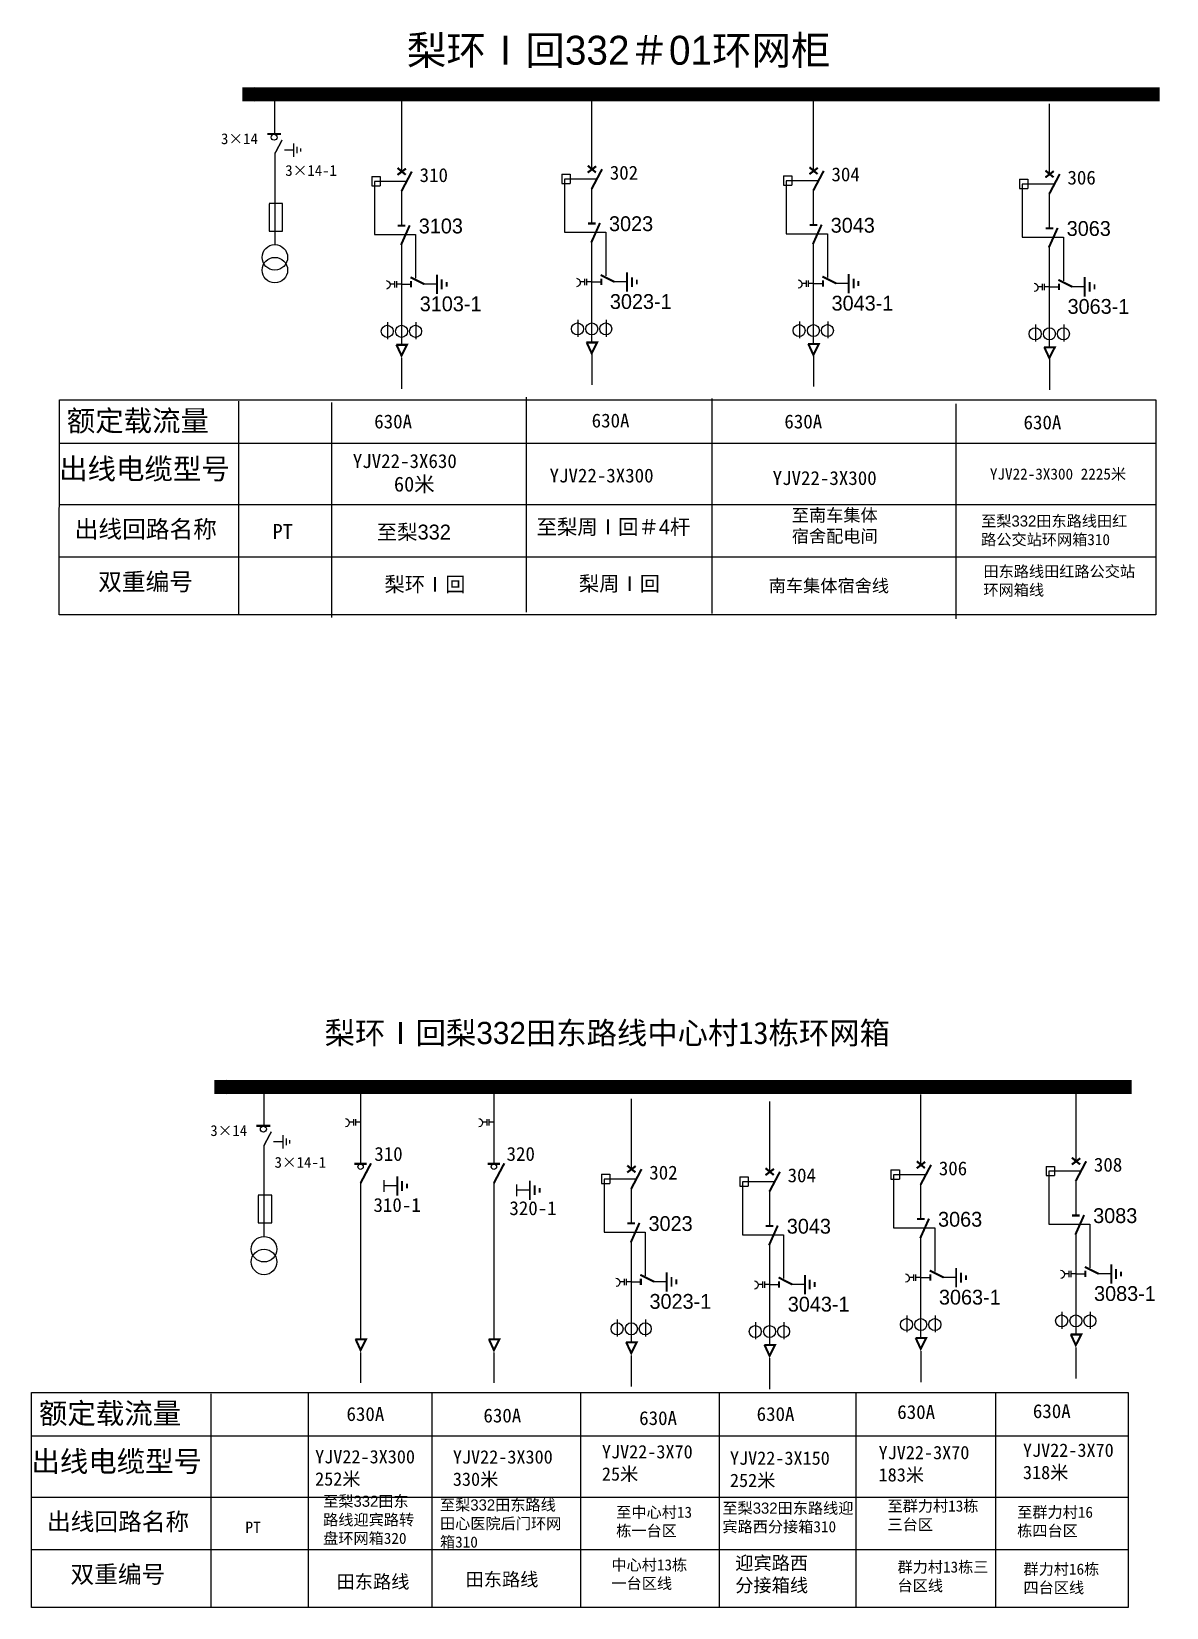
# Model space of a CAD drawing. Extents: x 149 to 870, y -471 to -13.
# Drawn here: x 338.4 to 491.5, y -236.3 to -23.7 of the extents above; entities that cross this region are included whole.
import ezdxf

# ---------------------------------------------------------------- set-up
doc = ezdxf.new("R2010")
doc.units = 0
doc.header["$LTSCALE"] = 0.774411
doc.linetypes.add('ACAD_ISO02W100', pattern=[15, 12, -3])
doc.linetypes.add('CENTER', pattern=[50.8, 31.75, -6.35, 6.35, -6.35])
doc.layers.get('0').update_dxf_attribs({"linetype": 'CONTINUOUS'})
doc.layers.add('2', color=7, linetype='CONTINUOUS')
doc.styles.add('hztxt_txtstyle_0.00_0_0', font='', dxfattribs={"bigfont": 'hztxt.shx'})
doc.styles.add('hztxt_txtstyle_1.70_0_0', font='', dxfattribs={"height": 1.699413, "bigfont": 'hztxt.shx'})
doc.styles.add('hztxt_txtstyle_1.88_0_0', font='simkai.ttf', dxfattribs={"height": 1.875})
doc.styles.add('hztxt_txtstyle_2.00_0_0', font='', dxfattribs={"height": 2, "bigfont": 'hztxt.shx'})
doc.styles.add('hztxt_txtstyle_2.34_0_0', font='simkai.ttf', dxfattribs={"height": 2.34375})
doc.styles.add('hztxt_txtstyle_2.70_0_0', font='simkai.ttf', dxfattribs={"height": 2.7})
doc.styles.add('hztxt_txtstyle_2.81_0_0', font='simkai.ttf', dxfattribs={"height": 2.8125})
doc.styles.get('hztxt_txtstyle_0.00_0_0').set_extended_font_data('hztxt')
doc.styles.get('hztxt_txtstyle_1.70_0_0').set_extended_font_data('hztxt')
doc.styles.get('hztxt_txtstyle_2.00_0_0').set_extended_font_data('hztxt')

# ---------------------------------------------------------------- blocks, each defined once
blk = doc.blocks.new('JD')
for points in [[(-2, 0.2), (-2, -0.2), (2, 0.2), (2, -0.2)], [(1, -1.2), (1, -0.8), (-1, -1.2), (-1, -0.8)], [(-0.5, -1.8), (-0.5, -2.2), (0.5, -1.8), (0.5, -2.2)]]:
    blk.add_trace(points)

msp = doc.modelspace()

# ---------------------------------------------------------------- linework, layer by layer
at = {"color": 0}
for p, q in [((371.22, -33.18), (371.22, -37.51)), ((388.32, -33.17), (388.32, -42.67)), ((413.97, -32.86), (413.97, -42.36)), ((443.87, -33.07), (443.87, -42.57)), ((475.7, -33.51), (475.7, -43.01)), ((371.24, -40.19), (371.24, -52.46)), ((372.53, -39.7), (373.77, -39.7)), ((384.32, -43.32), (385.44, -43.32)), ((384.32, -43.32), (384.32, -44.57)), ((384.32, -44.57), (385.44, -44.57)), ((385.44, -43.32), (385.44, -44.57)), ((409.97, -43.01), (411.1, -43.01)), ((409.97, -43.01), (409.97, -44.26)), ((409.97, -44.26), (411.1, -44.26)), ((411.1, -43.01), (411.1, -44.26)), ((439.87, -43.23), (440.99, -43.23)), ((439.87, -43.23), (439.87, -44.47)), ((439.87, -44.47), (440.99, -44.47)), ((440.99, -43.23), (440.99, -44.47)), ((471.7, -43.67), (472.83, -43.67)), ((471.7, -43.67), (471.7, -44.92)), ((472.83, -43.67), (472.83, -44.92)), ((388.32, -45.23), (388.32, -49.88)), ((413.97, -44.92), (413.97, -49.56)), ((443.87, -45.13), (443.87, -49.78)), ((471.7, -44.92), (472.83, -44.92)), ((475.7, -45.57), (475.7, -50.22)), ((388.32, -52.2), (388.32, -65.92)), ((413.97, -51.89), (413.97, -65.61)), ((443.87, -52.1), (443.87, -65.83)), ((475.7, -52.55), (475.7, -66.27)), ((388.32, -57.84), (389.62, -57.84)), ((391.31, -57.8), (393.08, -57.8)), ((413.97, -57.52), (415.27, -57.52)), ((416.97, -57.49), (418.73, -57.49)), ((443.87, -57.74), (445.17, -57.74)), ((446.86, -57.7), (448.63, -57.7)), ((475.7, -58.18), (477, -58.18)), ((478.69, -58.14), (480.46, -58.14)), ((386.45, -62.94), (386.45, -65.23)), ((390.27, -62.94), (390.27, -65.23)), ((412.11, -62.63), (412.11, -64.92)), ((415.92, -62.63), (415.92, -64.92)), ((442.01, -62.85), (442.01, -65.13)), ((445.82, -62.85), (445.82, -65.13)), ((473.84, -63.29), (473.84, -65.57)), ((477.65, -63.29), (477.65, -65.57)), ((342.17, -102.44), (342.18, -73.44)), ((342.18, -73.44), (490.07, -73.44)), ((366.34, -73.63), (366.34, -102.43)), ((378.91, -73.8), (378.91, -102.79)), ((405.14, -73.08), (405.14, -102.06)), ((430.19, -73.26), (430.19, -102.25)), ((463.09, -73.98), (463.09, -102.99)), ((490.07, -73.44), (490.07, -102.44)), ((342.24, -79.29), (490.07, -79.29)), ((342.24, -87.54), (490.07, -87.54)), ((342.24, -94.62), (490.07, -94.62)), ((490.07, -102.43), (342.17, -102.43)), ((369.76, -166.98), (369.76, -171.31)), ((382.81, -167.04), (382.81, -176.46)), ((400.79, -167.04), (400.79, -176.46)), ((419.31, -167.74), (419.31, -177.24)), ((458.35, -167.16), (458.35, -176.67)), ((479.27, -166.67), (479.27, -176.18)), ((437.96, -168.1), (437.96, -177.6)), ((369.78, -173.98), (369.78, -186.26)), ((371.08, -173.5), (372.32, -173.5)), ((415.31, -177.89), (416.43, -177.89)), ((415.31, -177.89), (415.31, -179.14)), ((416.43, -177.89), (416.43, -179.14)), ((433.96, -178.26), (435.08, -178.26)), ((433.96, -178.26), (433.96, -179.5)), ((435.08, -178.26), (435.08, -179.5)), ((454.35, -177.32), (455.48, -177.32)), ((454.35, -177.32), (454.35, -178.57)), ((454.35, -178.57), (455.48, -178.57)), ((455.48, -177.32), (455.48, -178.57)), ((475.27, -176.83), (476.4, -176.83)), ((475.27, -176.83), (475.27, -178.08)), ((475.27, -178.08), (476.4, -178.08)), ((476.4, -176.83), (476.4, -178.08)), ((382.81, -179.02), (382.81, -200.21)), ((385.96, -179.43), (387.73, -179.43)), ((400.79, -179.02), (400.79, -200.21)), ((403.84, -180.01), (405.61, -180.01)), ((415.31, -179.14), (416.43, -179.14)), ((419.31, -179.8), (419.31, -184.44)), ((433.96, -179.5), (435.08, -179.5)), ((437.96, -180.16), (437.96, -184.81)), ((458.35, -179.22), (458.35, -183.87)), ((479.27, -178.73), (479.27, -183.38)), ((419.31, -186.77), (419.31, -200.49)), ((458.35, -186.2), (458.35, -199.92)), ((479.27, -185.71), (479.27, -199.43)), ((437.96, -187.13), (437.96, -200.86)), ((482.27, -191.3), (484.03, -191.3)), ((419.31, -192.4), (420.61, -192.4)), ((422.3, -192.37), (424.07, -192.37)), ((437.96, -192.77), (439.26, -192.77)), ((440.95, -192.73), (442.72, -192.73)), ((458.35, -191.83), (459.65, -191.83)), ((461.34, -191.8), (463.11, -191.8)), ((479.27, -191.34), (480.57, -191.34)), ((417.44, -197.51), (417.44, -199.8)), ((421.25, -197.51), (421.25, -199.8)), ((456.49, -196.94), (456.49, -199.22)), ((460.3, -196.94), (460.3, -199.22)), ((477.41, -196.45), (477.41, -198.73)), ((481.22, -196.45), (481.22, -198.73)), ((436.09, -197.87), (436.09, -200.16)), ((439.91, -197.87), (439.91, -200.16)), ((338.43, -236.34), (338.44, -207.34)), ((338.44, -207.34), (486.33, -207.34)), ((362.6, -207.52), (362.6, -236.32)), ((392.43, -207.34), (392.43, -236.32)), ((412.48, -207.34), (412.48, -236.32)), ((431.17, -207.34), (431.17, -236.32)), ((449.6, -207.34), (449.6, -236.32)), ((468.44, -207.34), (468.44, -236.34)), ((486.33, -207.34), (486.33, -236.34)), ((338.5, -213.19), (486.33, -213.19)), ((338.5, -221.44), (486.33, -221.44)), ((338.5, -228.52), (486.33, -228.52)), ((486.33, -236.32), (338.43, -236.32))]:
    msp.add_line(p, q, dxfattribs=at)
at = {"color": 0, "linetype": 'ACAD_ISO02W100'}
for p, q in [((388.88, -43.98), (384.68, -43.98)), ((384.68, -43.98), (384.68, -51.13)), ((414.54, -43.66), (410.33, -43.66)), ((410.33, -43.66), (410.33, -50.82)), ((444.43, -43.88), (440.23, -43.88)), ((440.23, -43.88), (440.23, -51.03)), ((476.26, -44.32), (472.06, -44.32)), ((472.06, -44.32), (472.06, -51.47)), ((410.33, -50.82), (415.88, -50.82)), ((415.88, -50.82), (415.88, -56.72)), ((384.68, -51.13), (390.22, -51.13)), ((390.22, -51.13), (390.22, -57.03)), ((440.23, -51.03), (445.78, -51.03)), ((445.78, -51.03), (445.78, -56.93)), ((472.06, -51.47), (477.61, -51.47)), ((477.61, -51.47), (477.61, -57.37)), ((419.87, -178.54), (415.66, -178.54)), ((415.66, -178.54), (415.66, -185.7)), ((458.91, -177.97), (454.71, -177.97)), ((454.71, -177.97), (454.71, -185.12)), ((479.84, -177.48), (475.63, -177.48)), ((475.63, -177.48), (475.63, -184.63)), ((438.52, -178.91), (434.32, -178.91)), ((434.32, -178.91), (434.32, -186.06)), ((475.63, -184.63), (481.18, -184.63)), ((481.18, -184.63), (481.18, -190.54)), ((415.66, -185.7), (421.21, -185.7)), ((421.21, -185.7), (421.21, -191.6)), ((434.32, -186.06), (439.86, -186.06)), ((439.86, -186.06), (439.86, -191.96)), ((454.71, -185.12), (460.26, -185.12)), ((460.26, -185.12), (460.26, -191.03))]:
    msp.add_line(p, q, dxfattribs=at)
at = {"color": 0, "linetype": 'CENTER'}
for p, q in [((388.33, -67.77), (388.33, -71.94)), ((414.01, -67.24), (414.01, -71.42)), ((443.91, -67.46), (443.91, -71.63)), ((475.74, -67.9), (475.74, -72.08)), ((382.82, -201.93), (382.82, -206.05)), ((400.8, -201.93), (400.8, -206.05)), ((458.36, -201.76), (458.36, -205.94)), ((479.28, -201.27), (479.28, -205.45)), ((419.32, -202.33), (419.32, -206.51)), ((437.97, -202.7), (437.97, -206.87))]:
    msp.add_line(p, q, dxfattribs=at)
at = {"color": 0, "linetype": 'Continuous'}
msp.add_line((375.72, -207.32), (375.72, -236.32), dxfattribs=at)
at = {"color": 0}
for points, const_width in [([(366.84, -32.21), (490.57, -32.21)], 1.88), ([(370.23, -37.57), (372.07, -37.57)], 0.313), ([(371.24, -40.24), (372.23, -38.37)], 0.197), ([(387.78, -43.09), (388.93, -42.24)], 0.281), ([(387.79, -42.15), (388.9, -43.07)], 0.281), ([(388.32, -45.3), (389.72, -42.64)], 0.281), ([(413.44, -42.78), (414.58, -41.92)], 0.281), ([(413.45, -41.84), (414.55, -42.76)], 0.281), ([(413.97, -44.99), (415.38, -42.32)], 0.281), ([(443.34, -42.99), (444.48, -42.14)], 0.281), ([(443.35, -42.06), (444.45, -42.97)], 0.281), ([(443.87, -45.2), (445.28, -42.54)], 0.281), ([(475.17, -43.43), (476.31, -42.58)], 0.281), ([(475.18, -42.5), (476.28, -43.41)], 0.281), ([(475.7, -45.65), (477.11, -42.98)], 0.281), ([(387.81, -49.95), (388.86, -49.95)], 0.281), ([(388.26, -52.55), (389.44, -49.89)], 0.281), ([(413.47, -49.64), (414.51, -49.64)], 0.281), ([(413.92, -52.23), (415.1, -49.58)], 0.281), ([(443.37, -49.85), (444.41, -49.85)], 0.281), ([(443.81, -52.45), (445, -49.8)], 0.281), ([(475.2, -50.29), (476.24, -50.29)], 0.281), ([(475.64, -52.89), (476.83, -50.24)], 0.281), ([(389.54, -56.9), (391.42, -57.84)], 0.281), ([(389.62, -57.4), (389.62, -58.27)], 0.281), ([(415.2, -56.59), (417.07, -57.52)], 0.281), ([(415.27, -57.09), (415.27, -57.96)], 0.281), ([(445.1, -56.8), (446.97, -57.74)], 0.281), ([(445.17, -57.31), (445.17, -58.17)], 0.281), ([(476.93, -57.24), (478.8, -58.18)], 0.281), ([(477, -57.75), (477, -58.61)], 0.281), ([(387.63, -66.01), (389.06, -66.01), (388.33, -67.46), (387.64, -65.98)], 0.281), ([(413.28, -65.7), (414.71, -65.7), (413.98, -67.15), (413.3, -65.67)], 0.281), ([(443.18, -65.91), (444.61, -65.91), (443.88, -67.36), (443.2, -65.88)], 0.281), ([(475.01, -66.35), (476.44, -66.35), (475.71, -67.8), (475.03, -66.33)], 0.281), ([(363.09, -166.11), (486.83, -166.11)], 1.88), ([(368.77, -171.37), (370.62, -171.37)], 0.313), ([(369.78, -174.03), (370.77, -172.16)], 0.197), ([(381.98, -176.49), (383.64, -176.49)], 0.281), ([(382.81, -179.09), (384.22, -176.42)], 0.281), ([(399.96, -176.49), (401.62, -176.49)], 0.281), ([(400.79, -179.09), (402.2, -176.42)], 0.281), ([(457.82, -177.09), (458.96, -176.23)], 0.281), ([(457.83, -176.15), (458.93, -177.07)], 0.281), ([(478.74, -176.59), (479.88, -175.74)], 0.281), ([(478.75, -175.66), (479.85, -176.57)], 0.281), ([(479.27, -178.81), (480.68, -176.14)], 0.281), ([(418.77, -177.66), (419.92, -176.8)], 0.281), ([(418.78, -176.72), (419.88, -177.64)], 0.281), ([(419.31, -179.87), (420.71, -177.2)], 0.281), ([(437.42, -178.02), (438.57, -177.17)], 0.281), ([(437.43, -177.08), (438.54, -178)], 0.281), ([(437.96, -180.23), (439.37, -177.57)], 0.281), ([(458.35, -179.3), (459.76, -176.63)], 0.281), ([(418.8, -184.52), (419.84, -184.52)], 0.281), ([(419.25, -187.11), (420.43, -184.46)], 0.281), ([(437.46, -184.88), (438.5, -184.88)], 0.281), ([(437.9, -187.48), (439.08, -184.82)], 0.281), ([(457.85, -183.95), (458.89, -183.95)], 0.281), ([(458.29, -186.54), (459.48, -183.89)], 0.281), ([(478.77, -183.46), (479.81, -183.46)], 0.281), ([(479.22, -186.05), (480.4, -183.4)], 0.281), ([(420.53, -191.47), (422.41, -192.4)], 0.281), ([(459.58, -190.89), (461.45, -191.83)], 0.281), ([(459.65, -191.4), (459.65, -192.26)], 0.281), ([(480.5, -190.4), (482.37, -191.34)], 0.281), ([(480.57, -190.91), (480.57, -191.77)], 0.281), ([(420.61, -191.97), (420.61, -192.84)], 0.281), ([(439.19, -191.83), (441.06, -192.77)], 0.281), ([(439.26, -192.34), (439.26, -193.2)], 0.281), ([(457.66, -200), (459.09, -200), (458.36, -201.45), (457.68, -199.98)], 0.281), ([(478.58, -199.51), (480.01, -199.51), (479.28, -200.96), (478.6, -199.49)], 0.281), ([(382.12, -200.17), (383.55, -200.17), (382.82, -201.63), (382.14, -200.15)], 0.281), ([(400.1, -200.17), (401.53, -200.17), (400.8, -201.63), (400.12, -200.15)], 0.281), ([(418.62, -200.58), (420.05, -200.58), (419.32, -202.03), (418.63, -200.55)], 0.281), ([(437.27, -200.94), (438.7, -200.94), (437.97, -202.39), (437.29, -200.91)], 0.281)]:
    msp.add_lwpolyline(points, dxfattribs=dict(at, const_width=const_width))
for points in [[(370.46, -46.99), (370.46, -50.67), (372.28, -50.67), (372.28, -46.94), (370.46, -46.94)], [(413.03, -57.11), (413.03, -57.97)], [(413.29, -57.11), (413.29, -57.97)], [(442.92, -57.33), (442.92, -58.19)], [(443.19, -57.33), (443.19, -58.19)], [(387.37, -57.82), (386.78, -57.82)], [(387.37, -57.43), (387.37, -58.28)], [(387.64, -57.43), (387.64, -58.28)], [(388.32, -57.82), (387.64, -57.82)], [(413.03, -57.51), (412.43, -57.51)], [(413.97, -57.51), (413.29, -57.51)], [(442.92, -57.72), (442.33, -57.72)], [(443.87, -57.72), (443.19, -57.72)], [(474.76, -58.17), (474.16, -58.17)], [(474.76, -57.77), (474.76, -58.63)], [(475.02, -57.77), (475.02, -58.63)], [(475.7, -58.17), (475.02, -58.17)], [(381.87, -170.86), (381.27, -170.86)], [(381.87, -170.46), (381.87, -171.32)], [(382.13, -170.46), (382.13, -171.32)], [(382.81, -170.86), (382.13, -170.86)], [(399.85, -170.86), (399.25, -170.86)], [(399.85, -170.46), (399.85, -171.32)], [(400.11, -170.46), (400.11, -171.32)], [(400.79, -170.86), (400.11, -170.86)], [(385.96, -178.68), (385.96, -180.29)], [(403.84, -179.26), (403.84, -180.87)], [(369, -180.78), (369, -184.47), (370.82, -184.47), (370.82, -180.74), (369, -180.74)], [(478.33, -191.33), (477.74, -191.33)], [(478.33, -190.93), (478.33, -191.79)], [(478.59, -190.93), (478.59, -191.79)], [(479.27, -191.33), (478.59, -191.33)], [(418.36, -192.39), (417.77, -192.39)], [(418.36, -192), (418.36, -192.85)], [(418.62, -192), (418.62, -192.85)], [(419.3, -192.39), (418.62, -192.39)], [(437.01, -192.75), (436.42, -192.75)], [(437.01, -192.36), (437.01, -193.21)], [(437.28, -192.36), (437.28, -193.21)], [(437.96, -192.75), (437.28, -192.75)], [(457.41, -191.82), (456.81, -191.82)], [(457.41, -191.42), (457.41, -192.28)], [(457.67, -191.42), (457.67, -192.28)], [(458.35, -191.82), (457.67, -191.82)]]:
    msp.add_lwpolyline(points, dxfattribs=at)
for points in [[(386.28, -57.34, -0.877934), (386.3, -58.48)], [(411.93, -57.03, -0.877934), (411.95, -58.17)], [(441.83, -57.24, -0.877934), (441.85, -58.38)], [(473.66, -57.68, -0.877934), (473.68, -58.82)], [(380.77, -170.38, -0.877934), (380.79, -171.52)], [(398.75, -170.38, -0.877934), (398.77, -171.52)], [(477.23, -190.84, -0.877934), (477.25, -191.98)], [(417.26, -191.91, -0.877934), (417.29, -193.05)], [(435.92, -192.27, -0.877934), (435.94, -193.41)], [(456.31, -191.33, -0.877934), (456.33, -192.47)]]:
    msp.add_lwpolyline(points, format="xyb", dxfattribs=at)
for centre, radius in [((368.47, -32.23), 0.933), ((371.15, -38.01), 0.401), ((386.41, -64.19), 0.812), ((388.34, -64.19), 0.812), ((390.23, -64.19), 0.812), ((412.07, -63.87), 0.812), ((413.99, -63.87), 0.812), ((415.88, -63.87), 0.812), ((441.96, -64.09), 0.812), ((443.89, -64.09), 0.812), ((445.78, -64.09), 0.812), ((473.8, -64.53), 0.812), ((475.72, -64.53), 0.812), ((477.61, -64.53), 0.812), ((364.73, -166.13), 0.933), ((369.7, -171.81), 0.401), ((382.81, -176.89), 0.36), ((400.79, -176.89), 0.36), ((456.45, -198.18), 0.812), ((458.37, -198.18), 0.812), ((460.26, -198.18), 0.812), ((477.37, -197.69), 0.812), ((479.29, -197.69), 0.812), ((481.18, -197.69), 0.812), ((417.4, -198.75), 0.812), ((419.33, -198.75), 0.812), ((421.21, -198.75), 0.812), ((436.05, -199.12), 0.812), ((437.98, -199.12), 0.812), ((439.87, -199.12), 0.812)]:
    msp.add_circle(centre, radius, dxfattribs=at)
at = {"layer": '2', "color": 0}
for centre in [(371.25, -54.21), (371.25, -55.93), (369.79, -188.01), (369.79, -189.73)]:
    msp.add_circle(centre, 1.72, dxfattribs=at)

# ---------------------------------------------------------------- block references
at = {"color": 0, "rotation": 90}
for p, xscale, yscale, zscale in [((373.79, -39.74), 0.4600705460528616, 0.4600705460528616, 0.4600705460529209), ((393.1, -57.85), 0.65625, 0.65625, 0.65625), ((418.76, -57.54), 0.65625, 0.65625, 0.65625), ((448.65, -57.75), 0.65625, 0.65625, 0.65625), ((480.49, -58.19), 0.65625, 0.65625, 0.65625), ((372.33, -173.53), 0.4600705460528616, 0.4600705460528616, 0.4600705460529209), ((387.75, -179.48), 0.65625, 0.65625, 0.65625), ((405.64, -180.06), 0.65625, 0.65625, 0.65625), ((424.09, -192.42), 0.65625, 0.65625, 0.65625), ((463.14, -191.85), 0.65625, 0.65625, 0.65625), ((484.06, -191.35), 0.65625, 0.65625, 0.65625), ((442.74, -192.78), 0.65625, 0.65625, 0.65625)]:
    msp.add_blockref('JD', p, dxfattribs=dict(at, xscale=xscale, yscale=yscale, zscale=zscale))

# ---------------------------------------------------------------- texts
at = {"color": 0, "linetype": 'Continuous', "style": 'hztxt_txtstyle_2.70_0_0'}
for s, p in [('3×14', (363.99, -38.94)), ('3×14-1', (372.66, -43.22)), ('3×14', (362.54, -172.74)), ('3×14-1', (371.21, -177.02))]:
    msp.add_text(s, height=1.461, dxfattribs=at).set_placement(p)
at = {"color": 0}
for s, height, style, p in [('310', 1.875, 'hztxt_txtstyle_1.88_0_0', (390.77, -44.05)), ('302', 1.875, 'hztxt_txtstyle_1.88_0_0', (416.42, -43.73)), ('304', 1.875, 'hztxt_txtstyle_1.88_0_0', (446.32, -43.95)), ('306', 1.875, 'hztxt_txtstyle_1.88_0_0', (478.15, -44.39)), ('3023', 2, 'hztxt_txtstyle_2.00_0_0', (416.32, -50.67)), ('3043', 2, 'hztxt_txtstyle_2.00_0_0', (446.22, -50.88)), ('3103', 2, 'hztxt_txtstyle_2.00_0_0', (390.66, -50.98)), ('3063', 2, 'hztxt_txtstyle_2.00_0_0', (478.05, -51.32)), ('3103-1', 2, 'hztxt_txtstyle_2.00_0_0', (390.79, -61.48)), ('3023-1', 2, 'hztxt_txtstyle_2.00_0_0', (416.44, -61.17)), ('3043-1', 2, 'hztxt_txtstyle_2.00_0_0', (446.34, -61.39)), ('3063-1', 2, 'hztxt_txtstyle_2.00_0_0', (478.17, -61.83)), ('额定载流量', 2.812, 'hztxt_txtstyle_2.81_0_0', (343.18, -77.66)), ('630A', 1.875, 'hztxt_txtstyle_1.88_0_0', (384.65, -77.29)), ('630A', 1.875, 'hztxt_txtstyle_1.88_0_0', (413.98, -77.16)), ('630A', 1.875, 'hztxt_txtstyle_1.88_0_0', (439.97, -77.29)), ('630A', 1.875, 'hztxt_txtstyle_1.88_0_0', (472.23, -77.41)), ('YJV22-3X630', 1.875, 'hztxt_txtstyle_1.88_0_0', (381.76, -82.63)), ('出线电缆型号', 2.812, 'hztxt_txtstyle_2.81_0_0', (342.15, -84.14)), ('YJV22-3X300', 1.875, 'hztxt_txtstyle_1.88_0_0', (408.3, -84.58)), ('YJV22-3X300', 1.875, 'hztxt_txtstyle_1.88_0_0', (438.39, -84.92)), ('出线回路名称', 2.344, 'hztxt_txtstyle_2.34_0_0', (344.25, -92.04)), ('双重编号', 2.344, 'hztxt_txtstyle_2.34_0_0', (347.42, -99.14)), ('310', 1.875, 'hztxt_txtstyle_1.88_0_0', (384.66, -176.09)), ('320', 1.875, 'hztxt_txtstyle_1.88_0_0', (402.5, -176.09)), ('306', 1.875, 'hztxt_txtstyle_1.88_0_0', (460.8, -178.04)), ('308', 1.875, 'hztxt_txtstyle_1.88_0_0', (481.72, -177.55)), ('302', 1.875, 'hztxt_txtstyle_1.88_0_0', (421.75, -178.61)), ('304', 1.875, 'hztxt_txtstyle_1.88_0_0', (440.41, -178.98)), ('310-1', 1.875, 'hztxt_txtstyle_1.88_0_0', (384.55, -182.98)), ('320-1', 1.875, 'hztxt_txtstyle_1.88_0_0', (402.88, -183.41)), ('3083', 2, 'hztxt_txtstyle_2.00_0_0', (481.62, -184.48)), ('3023', 2, 'hztxt_txtstyle_2.00_0_0', (421.65, -185.55)), ('3043', 2, 'hztxt_txtstyle_2.00_0_0', (440.3, -185.91)), ('3063', 2, 'hztxt_txtstyle_2.00_0_0', (460.7, -184.97)), ('3063-1', 2, 'hztxt_txtstyle_2.00_0_0', (460.82, -195.48)), ('3083-1', 2, 'hztxt_txtstyle_2.00_0_0', (481.74, -194.99)), ('3023-1', 2, 'hztxt_txtstyle_2.00_0_0', (421.78, -196.05)), ('3043-1', 2, 'hztxt_txtstyle_2.00_0_0', (440.43, -196.42)), ('额定载流量', 2.812, 'hztxt_txtstyle_2.81_0_0', (339.43, -211.56)), ('630A', 1.875, 'hztxt_txtstyle_1.88_0_0', (380.91, -211.18)), ('630A', 1.875, 'hztxt_txtstyle_1.88_0_0', (399.38, -211.38)), ('630A', 1.875, 'hztxt_txtstyle_1.88_0_0', (420.39, -211.73)), ('630A', 1.875, 'hztxt_txtstyle_1.88_0_0', (436.23, -211.18)), ('630A', 1.875, 'hztxt_txtstyle_1.88_0_0', (455.2, -210.91)), ('630A', 1.875, 'hztxt_txtstyle_1.88_0_0', (473.49, -210.79)), ('出线电缆型号', 2.812, 'hztxt_txtstyle_2.81_0_0', (338.41, -218.04)), ('出线回路名称', 2.344, 'hztxt_txtstyle_2.34_0_0', (340.51, -225.93)), ('双重编号', 2.344, 'hztxt_txtstyle_2.34_0_0', (343.68, -233.04))]:
    msp.add_text(s, height=height, dxfattribs=dict(at, style=style)).set_placement(p)
at = {"color": 0, "attachment_point": 1}
for s, insert, char_height, width, style in [('{\\fSimSun|b0|i0|c134|p2;YJV22-3X300 2225米}', (467.69, -82.69), 1.5, 21.0944, 'hztxt_txtstyle_0.00_0_0'), ('{\\fSimSun|b0|i0|c134|p2;至南车集体宿舍配电间}', (440.97, -88.14), 1.6994, 13.1999, 'hztxt_txtstyle_1.70_0_0'), ('{\\fSimSun|b0|i0|c134|p2;\\C256;至\\C7;梨\\f\uffbfﾬￌﾣﾤ_GB2312|b0|i0|c134|p49;332\\fSimSun|b0|i0|c134|p2;田东路线田红路公交站环网箱310}', (466.51, -89.03), 1.5, 21.0944, 'hztxt_txtstyle_0.00_0_0'), ('{\\fSimSun|b0|i0|c134|p2;田东路线田红路公交站环网箱线}', (466.82, -95.83), 1.5, 21.0944, 'hztxt_txtstyle_0.00_0_0'), ('{\\fSimSun|b0|i0|c134|p2;南车集体宿舍线}', (437.86, -97.66), 1.6994, 18.1087, 'hztxt_txtstyle_1.70_0_0'), ('{\\fSimSun|b0|i0|c134|p2;\\C256;梨环Ⅰ回\\C7;梨\\f\uffbfﾬￌﾣﾤ_GB2312|b0|i0|c134|p49;332\\fSimSun|b0|i0|c134|p2;田东路线中心村13栋环网箱}', (377.96, -157.34), 3, 102.7785, 'hztxt_txtstyle_0.00_0_0'), ('{\\fSimSun|b0|i0|c134|p2;YJV22-3X70\\P25米}', (415.36, -214.43), 1.8, 10.6857, 'hztxt_txtstyle_0.00_0_0'), ('{\\fSimSun|b0|i0|c134|p2;YJV22-3X70\\P183米}', (452.68, -214.54), 1.8, 10.6857, 'hztxt_txtstyle_0.00_0_0'), ('{\\fSimSun|b0|i0|c134|p2;YJV22-3X70\\P318米}', (472.15, -214.22), 1.8, 10.6857, 'hztxt_txtstyle_0.00_0_0'), ('{\\fSimSun|b0|i0|c134|p2;YJV22-3X300 252米}', (376.68, -215.1), 1.8, 10.6857, 'hztxt_txtstyle_0.00_0_0'), ('{\\fSimSun|b0|i0|c134|p2;YJV22-3X300 330米}', (395.26, -215.13), 1.8, 10.6857, 'hztxt_txtstyle_0.00_0_0'), ('{\\fSimSun|b0|i0|c134|p2;YJV22-3X150 252米}', (432.63, -215.29), 1.8, 10.6857, 'hztxt_txtstyle_0.00_0_0'), ('{\\fSimSun|b0|i0|c134|p2;至梨\\f\uffbfﾬￌﾣﾤ_GB2312|b0|i0|c134|p49;332\\fSimSun|b0|i0|c134|p2;田东路线迎宾路转盘环网箱320}', (377.76, -221.26), 1.5, 12.9035, 'hztxt_txtstyle_0.00_0_0'), ('{\\fSimSun|b0|i0|c134|p2;至梨\\f\uffbfﾬￌﾣﾤ_GB2312|b0|i0|c134|p49;332\\fSimSun|b0|i0|c134|p2;田东路线田心医院后门环网箱310}', (393.52, -221.76), 1.5, 17.2717, 'hztxt_txtstyle_0.00_0_0'), ('{\\fSimSun|b0|i0|c134|p2;至中心村13栋一台区}', (417.29, -222.74), 1.5, 11.0463, 'hztxt_txtstyle_0.00_0_0'), ('{\\fSimSun|b0|i0|c134|p2;至梨\\f\uffbfﾬￌﾣﾤ_GB2312|b0|i0|c134|p49;332\\fSimSun|b0|i0|c134|p2;田东路线迎宾路西分接箱310}', (431.61, -222.19), 1.5, 18.658, 'hztxt_txtstyle_0.00_0_0'), ('{\\fSimSun|b0|i0|c134|p2;至群力村13栋三台区}', (453.88, -221.9), 1.5, 12.2755, 'hztxt_txtstyle_0.00_0_0'), ('{\\fSimSun|b0|i0|c134|p2;至群力村16栋四台区}', (471.37, -222.74), 1.5, 10.4994, 'hztxt_txtstyle_0.00_0_0'), ('{\\fSimSun|b0|i0|c134|p2;中心村13栋一台区线}', (416.64, -229.84), 1.5, 11.0463, 'hztxt_txtstyle_0.00_0_0'), ('{\\fSimSun|b0|i0|c134|p2;群力村13栋三台区线}', (455.23, -230.13), 1.5, 12.2755, 'hztxt_txtstyle_0.00_0_0'), ('{\\fSimSun|b0|i0|c134|p2;群力村16栋四台区线}', (472.22, -230.41), 1.5, 10.4994, 'hztxt_txtstyle_0.00_0_0')]:
    msp.add_mtext(s, dxfattribs=dict(at, insert=insert, char_height=char_height, width=width, style=style))
at = {"color": 0, "linetype": 'Continuous', "attachment_point": 1, "style": 'hztxt_txtstyle_0.00_0_0'}
for s, insert, char_height, width in [('{\\fSimSun|b0|i0|c134|p2;\\C7;60米}', (387.31, -83.79), 2.0147, 11.5055), ('{\\fSimSun|b0|i0|c134|p2;\\C7;至梨周Ⅰ回＃\\f\uffbfﾬￌﾣﾤ_GB2312|b0|i0|c134|p49;4\\fSimSun|b0|i0|c134|p2;杆}', (406.55, -89.56), 2.0147, 30.5899), ('{\\fSimSun|b0|i0|c134|p2;\\C7;PT}', (370.93, -90.17), 2.0147, 11.8012), ('{\\fSimSun|b0|i0|c134|p2;\\C7;至梨\\f\uffbfﾬￌﾣﾤ_GB2312|b0|i0|c134|p49;332}', (385, -90.26), 2.0147, 11.8012), ('{\\fSimSun|b0|i0|c134|p2;\\C7;PT}', (367.27, -224.76), 1.5388, 9.4916)]:
    msp.add_mtext(s, dxfattribs=dict(at, insert=insert, char_height=char_height, width=width))
at = {"layer": '2', "color": 0, "attachment_point": 1, "style": 'hztxt_txtstyle_0.00_0_0'}
for s, insert, char_height, width in [('{\\fSimSun|b0|i0|c134|p2;\\C256;梨环Ⅰ回}332{\\fSimSun|b0|i0|c134|p2;＃}01{\\fSimSun|b0|i0|c134|p2;环网柜}', (389.05, -24.32), 3.9062, 101.2587), ('{\\fSimSun|b0|i0|c134|p2;\\C256;梨环Ⅰ回}', (386.04, -97.31), 2, 101.2587), ('{\\fSimSun|b0|i0|c134|p2;\\C256;梨周Ⅰ回}', (412.27, -97.22), 2, 101.2587), ('{\\fSimSun|b0|i0|c134|p2;\\H0.9x;\\C256;迎宾路西分接箱线}', (433.35, -229.44), 2, 10.0572), ('{\\fSimSun|b0|i0|c134|p2;\\H0.9x;\\C256;田东路线}', (379.57, -231.96), 2, 10.7144), ('{\\fSimSun|b0|i0|c134|p2;\\H0.9x;\\C256;田东路线}', (396.97, -231.65), 2, 10.7144)]:
    msp.add_mtext(s, dxfattribs=dict(at, insert=insert, char_height=char_height, width=width))

doc.saveas('drawing.dxf')
